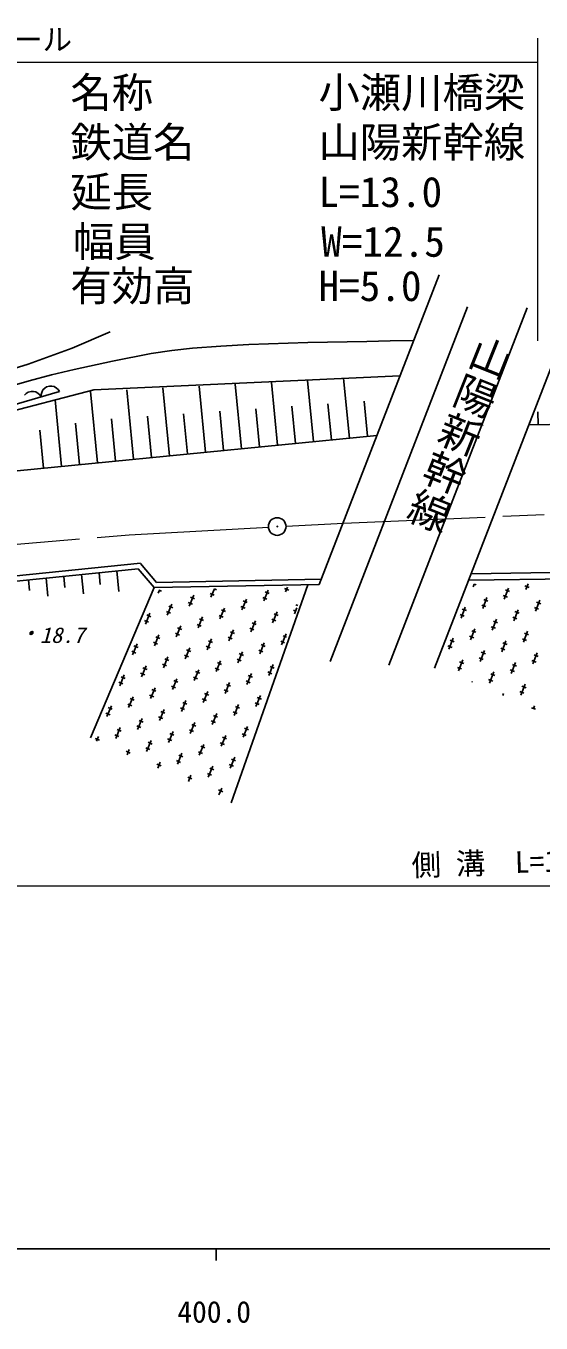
# Model space of a CAD drawing. Units: millimetres, scale not verified. Extents: x 40000 to 680000, y 20000 to 380000.
# Drawn here: x 451909 to 495518, y 198715 to 308424 of the extents above; entities that cross this region are included whole.
import ezdxf
from ezdxf.enums import TextEntityAlignment as Align

# ---------------------------------------------------------------- set-up
doc = ezdxf.new("R2010")
doc.units = ezdxf.units.MM
doc.header["$LTSCALE"] = 1000
doc.linetypes.add('CHAIN', pattern=[18.5, 12, -1.5, 3.5, -1.5])
for name, color, linetype, lineweight in [('M-BGD', 7, 'Continuous', 25), ('M-BMK', 2, 'CHAIN', 13), ('M-BMK-HTXT', 7, 'Continuous', 13), ('M-BMK-SRVR', 3, 'Continuous', 25), ('M-TTL-BAND', 7, 'Continuous', 25)]:
    doc.layers.add(name, color=color, linetype=linetype, lineweight=lineweight)
doc.styles.add('@ＭＳ ゴシック', font='')
doc.styles.add('ＭＳ ゴシック', font='')
doc.styles.get('@ＭＳ ゴシック').set_extended_font_data('@MS Gothic')
doc.styles.get('ＭＳ ゴシック').set_extended_font_data('MS Gothic')

msp = doc.modelspace()

# ---------------------------------------------------------------- linework, layer by layer
at = {"layer": 'M-BGD'}
for p, q in [((486887, 287384), (476734, 261185)), ((498580, 285275), (486503, 254112)), ((489301, 284669), (477673, 254665)), ((494329, 284568), (482621, 254355)), ((455826, 281167), (459028, 282559)), ((452095, 279831), (455826, 281167)), ((462498, 280726), (464249, 280976)), ((464249, 280976), (466017, 281167)), ((466017, 281167), (468397, 281353)), ((468397, 281353), (470780, 281478)), ((470780, 281478), (475761, 281637)), ((475761, 281637), (480755, 281743)), ((480755, 281743), (482744, 281784)), ((482744, 281784), (484733, 281825)), ((447835, 278495), (452095, 279831)), ((455991, 279368), (459239, 280077)), ((459239, 280077), (462498, 280726)), ((452182, 278401), (454079, 278914)), ((454079, 278914), (455991, 279368)), ((457669, 277652), (483574, 278833)), ((448114, 275146), (457669, 277652)), ((448322, 277288), (452182, 278401)), ((453351, 277641), (453248, 277425)), ((453496, 277784), (453351, 277641)), ((453662, 277896), (453496, 277784)), ((453905, 277966), (453662, 277896)), ((454106, 277960), (453905, 277966)), ((454305, 277916), (454106, 277960)), ((454507, 277788), (454305, 277916)), ((454645, 277662), (454507, 277788)), ((454755, 277499), (454645, 277662)), ((461024, 271771), (460445, 277658)), ((464070, 272070), (463505, 277814)), ((467116, 272370), (466565, 277969)), ((470162, 272670), (469625, 278125)), ((473208, 272970), (472686, 278280)), ((476254, 273269), (475746, 278436)), ((479301, 273569), (478806, 278591)), ((454755, 277499), (446935, 275244)), ((451932, 277333), (451787, 277190)), ((452098, 277445), (451932, 277333)), ((452341, 277515), (452098, 277445)), ((452542, 277509), (452341, 277515)), ((452741, 277465), (452542, 277509)), ((452943, 277337), (452741, 277465)), ((453081, 277211), (452943, 277337)), ((453191, 277048), (453081, 277211)), ((453202, 277246), (453191, 277048)), ((453248, 277425), (453202, 277246)), ((454932, 271171), (454379, 276789)), ((457978, 271471), (457384, 277503)), ((477778, 273419), (477477, 276476)), ((480824, 273719), (480531, 276689)), ((462547, 271921), (462204, 275410)), ((465593, 272220), (465258, 275623)), ((468639, 272520), (468313, 275836)), ((471685, 272820), (471368, 276049)), ((474731, 273120), (474422, 276263)), ((495257, 274700), (495245, 275774)), ((456455, 271321), (456109, 274838)), ((459501, 271621), (459149, 275197)), ((523895, 275030), (494478, 274691)), ((481622, 273798), (446555, 270347)), ((453409, 271021), (453091, 274246)), ((412427, 257944), (461614, 262991)), ((412466, 257495), (461422, 262519)), ((459596, 262331), (459774, 260600)), ((462766, 260920), (461422, 262519)), ((461602, 262959), (462966, 261352)), ((489591, 262081), (502326, 262289)), ((452115, 261564), (452206, 260674)), ((453611, 261717), (453768, 260185)), ((455107, 261871), (455205, 260922)), ((456604, 262024), (456771, 260392)), ((458100, 262178), (458203, 261169)), ((476734, 261185), (462766, 260920)), ((462966, 261352), (476907, 261630)), ((475760, 261166), (469295, 242711)), ((489388, 261556), (502476, 261725)), ((489858, 261210), (489767, 260976)), ((490035, 261140), (489855, 261210)), ((494426, 261252), (494234, 260758)), ((462766, 260920), (457389, 248204)), ((463219, 260699), (463115, 260450)), ((463386, 260607), (463170, 260697)), ((466110, 260283), (465725, 259360)), ((465843, 260123), (466189, 259979)), ((467846, 260277), (467500, 260422)), ((467860, 260804), (467575, 260120)), ((467882, 260804), (468039, 260739)), ((472306, 259948), (471960, 260092)), ((472420, 260713), (472035, 259790)), ((472153, 260554), (472499, 260409)), ((474156, 260708), (473810, 260852)), ((474049, 260944), (473884, 260550)), ((490935, 260078), (490573, 259146)), ((492671, 260116), (492322, 260252)), ((492766, 260884), (492404, 259952)), ((492503, 260718), (492852, 260582)), ((494502, 260922), (494152, 261058)), ((464260, 259522), (463875, 258600)), ((463993, 259363), (464339, 259218)), ((465996, 259517), (465650, 259662)), ((468720, 259193), (468335, 258270)), ((468453, 259033), (468799, 258889)), ((470456, 259188), (470110, 259332)), ((470570, 259953), (470185, 259030)), ((470303, 259793), (470649, 259649)), ((474756, 258925), (474570, 259002)), ((474855, 259205), (474645, 258700)), ((474763, 259464), (474923, 259397)), ((489105, 259272), (488743, 258340)), ((488842, 259106), (489192, 258970)), ((490841, 259310), (490491, 259446)), ((490672, 259912), (491022, 259776)), ((493572, 259053), (493210, 258121)), ((495308, 259092), (494958, 259227)), ((495402, 259860), (495040, 258927)), ((495139, 259693), (495489, 259558)), ((462296, 257997), (461950, 258141)), ((462410, 258762), (462025, 257839)), ((462143, 258603), (462489, 258458)), ((464146, 258757), (463800, 258902)), ((466870, 258433), (466485, 257510)), ((466603, 258273), (466949, 258129)), ((468606, 258427), (468260, 258572)), ((471330, 258103), (470945, 257180)), ((471063, 257943), (471409, 257799)), ((473066, 258098), (472720, 258242)), ((473180, 258863), (472795, 257940)), ((472913, 258704), (473259, 258559)), ((489011, 258504), (488661, 258640)), ((491741, 258247), (491379, 257315)), ((491478, 258081), (491828, 257946)), ((493477, 258286), (493128, 258421)), ((493309, 258887), (493658, 258752)), ((463170, 256912), (462785, 255990)), ((462903, 256753), (463249, 256608)), ((464906, 256907), (464560, 257052)), ((465020, 257672), (464635, 256750)), ((464753, 257513), (465099, 257369)), ((466756, 257667), (466410, 257812)), ((469366, 256577), (469020, 256722)), ((469480, 257343), (469095, 256420)), ((469213, 257183), (469559, 257039)), ((471216, 257338), (470870, 257482)), ((473940, 257013), (473555, 256090)), ((473673, 256854), (473978, 256726)), ((489817, 256674), (489467, 256809)), ((489911, 257441), (489549, 256509)), ((489648, 257275), (489998, 257140)), ((491647, 257480), (491297, 257615)), ((494378, 257223), (494016, 256291)), ((494115, 257057), (494464, 256921)), ((461320, 256152), (460935, 255229)), ((461053, 255993), (461399, 255848)), ((463057, 256147), (462711, 256292)), ((465780, 255823), (465395, 254900)), ((465513, 255663), (465859, 255519)), ((467517, 255817), (467170, 255962)), ((467630, 256583), (467245, 255660)), ((467363, 256423), (467709, 256279)), ((471976, 255488), (471630, 255632)), ((472090, 256253), (471705, 255330)), ((471823, 256094), (472169, 255949)), ((473811, 256254), (473480, 256392)), ((487986, 255867), (487637, 256003)), ((488081, 256635), (487719, 255703)), ((487818, 256469), (488167, 256334)), ((492453, 255649), (492103, 255785)), ((492547, 256417), (492185, 255485)), ((492285, 256251), (492634, 256115)), ((494283, 256455), (493934, 256591)), ((461207, 255387), (460861, 255531)), ((463930, 255062), (463545, 254140)), ((463663, 254903), (464009, 254759)), ((465667, 255057), (465321, 255202)), ((468390, 254733), (468005, 253810)), ((468123, 254573), (468469, 254429)), ((470127, 254728), (469781, 254872)), ((470240, 255493), (469855, 254570)), ((469973, 255333), (470319, 255189)), ((488887, 254805), (488525, 253873)), ((488624, 254639), (488973, 254503)), ((490623, 254843), (490273, 254979)), ((490717, 255611), (490355, 254679)), ((490454, 255445), (490804, 255309)), ((493354, 254587), (492991, 253655)), ((495089, 254625), (494740, 254761)), ((495184, 255393), (494822, 254461)), ((494921, 255227), (495270, 255091)), ((460230, 253542), (459845, 252619)), ((461967, 253537), (461621, 253681)), ((462080, 254302), (461695, 253380)), ((461813, 254143), (462159, 253998)), ((463817, 254297), (463471, 254442)), ((466540, 253973), (466155, 253050)), ((466273, 253813), (466619, 253669)), ((468277, 253967), (467931, 254112)), ((471000, 253643), (470615, 252720)), ((470733, 253484), (471079, 253339)), ((472737, 253638), (472391, 253782)), ((472850, 254403), (472465, 253480)), ((472583, 254244), (472929, 254099)), ((488792, 254037), (488443, 254173)), ((491523, 253781), (491161, 252849)), ((491260, 253615), (491610, 253479)), ((493259, 253819), (492909, 253955)), ((493091, 254421), (493440, 254285)), ((460117, 252777), (459771, 252921)), ((459963, 253383), (460309, 253238)), ((462841, 252452), (462455, 251530)), ((464577, 252447), (464231, 252592)), ((464690, 253212), (464305, 252290)), ((464423, 253053), (464769, 252909)), ((466427, 253207), (466081, 253352)), ((469150, 252883), (468765, 251960)), ((468883, 252723), (469229, 252579)), ((470887, 252878), (470541, 253022)), ((489693, 252975), (489673, 252924)), ((491429, 253013), (491079, 253149)), ((494160, 252756), (493797, 251824)), ((493897, 252590), (494246, 252454)), ((460991, 251692), (460605, 250769)), ((460724, 251533), (461070, 251388)), ((462727, 251687), (462381, 251832)), ((462573, 252293), (462920, 252148)), ((465451, 251363), (465065, 250440)), ((467187, 251357), (466841, 251502)), ((467300, 252123), (466915, 251200)), ((467033, 251963), (467379, 251819)), ((469037, 252118), (468691, 252262)), ((471760, 251793), (471375, 250870)), ((471493, 251634), (471839, 251489)), ((492329, 251950), (492271, 251801)), ((494065, 251988), (493715, 252124)), ((459027, 250167), (458681, 250311)), ((459141, 250932), (458755, 250009)), ((458874, 250773), (459220, 250628)), ((460877, 250927), (460531, 251071)), ((463601, 250602), (463215, 249680)), ((463334, 250443), (463680, 250299)), ((465337, 250597), (464991, 250742)), ((465184, 251203), (465530, 251059)), ((468061, 250273), (467675, 249350)), ((469797, 250268), (469451, 250412)), ((469911, 251033), (469525, 250110)), ((469643, 250873), (469990, 250729)), ((471647, 251028), (471301, 251172)), ((494703, 250760), (495052, 250624)), ((494966, 250926), (494869, 250678)), ((459901, 249082), (459515, 248159)), ((461637, 249077), (461291, 249222)), ((461751, 249842), (461365, 248920)), ((461484, 249683), (461830, 249538)), ((463487, 249837), (463141, 249982)), ((466211, 249513), (465825, 248590)), ((465944, 249353), (466290, 249209)), ((467947, 249507), (467601, 249652)), ((467794, 250113), (468140, 249969)), ((470671, 249183), (470285, 248260)), ((457784, 248163), (458130, 248018)), ((458051, 248322), (457884, 247922)), ((459787, 248317), (459441, 248461)), ((459634, 248923), (459980, 248778)), ((462511, 247992), (462126, 247070)), ((464247, 247987), (463901, 248132)), ((464361, 248753), (463975, 247830)), ((464094, 248593), (464440, 248449)), ((466097, 248747), (465751, 248892)), ((468821, 248423), (468435, 247500)), ((468554, 248263), (468900, 248119)), ((470557, 248418), (470211, 248562)), ((470404, 249024), (470750, 248879)), ((460394, 247073), (460740, 246928)), ((460661, 247232), (460475, 246787)), ((462397, 247227), (462051, 247372)), ((462244, 247833), (462590, 247689)), ((465121, 246903), (464736, 245980)), ((466857, 246897), (466511, 247042)), ((466971, 247663), (466585, 246740)), ((466704, 247503), (467050, 247359)), ((468707, 247658), (468361, 247802)), ((463004, 245983), (463350, 245839)), ((463271, 246142), (463066, 245652)), ((465007, 246137), (464661, 246282)), ((464854, 246743), (465200, 246599)), ((467731, 245813), (467346, 244890)), ((469467, 245808), (469121, 245952)), ((469581, 246573), (469196, 245650)), ((469314, 246413), (469660, 246269)), ((465614, 244893), (465960, 244749)), ((465881, 245053), (465658, 244518)), ((467617, 245047), (467271, 245192)), ((467464, 245653), (467810, 245509)), ((468224, 243803), (468570, 243659)), ((468491, 243963), (468249, 243383))]:
    msp.add_line(p, q, dxfattribs=at)
msp.add_circle((473179, 266086), 22.5, dxfattribs=at)
at = {"layer": 'M-BMK'}
for p, q in [((478797, 266378), (507476, 267597)), ((460637, 265380), (472431, 266028)), ((473929, 266111), (478797, 266378)), ((444496, 264034), (460637, 265380))]:
    msp.add_line(p, q, dxfattribs=at)
at = {"layer": 'M-BMK-HTXT'}
for p, q in [((495201, 307400), (495201, 281797)), ((401254, 305373), (495201, 305373)), ((409562, 235694), (574640, 235694))]:
    msp.add_line(p, q, dxfattribs=at)
at = {"layer": 'M-BMK-SRVR'}
msp.add_circle((473179, 266086), 746, dxfattribs=at)
at = {"layer": 'M-TTL-BAND'}
for p, q in [((40000, 205000), (579000, 205000)), ((468000, 205000), (468000, 204000))]:
    msp.add_line(p, q, dxfattribs=at)

# ---------------------------------------------------------------- texts
at = {"layer": 'M-BGD', "style": 'ＭＳ ゴシック'}
for s, p in [('名称\u3000\u3000\u3000\u3000小瀬川橋梁', (455671, 300744)), ('鉄道名\u3000\u3000\u3000山陽新幹線', (455671, 296540)), ('延長\u3000\u3000\u3000\u3000L=13.0', (455671, 292335)), ('幅員\u3000\u3000\u3000\u3000W=12.5', (455900, 288131)), ('有効高\u3000\u3000\u3000H=5.0', (455671, 284385))]:
    msp.add_text(s, height=2566, dxfattribs=at).set_placement(p, align=Align.BOTTOM_LEFT)
at = {"layer": 'M-BGD', "style": '@ＭＳ ゴシック'}
msp.add_text('山陽新幹線', height=2566, rotation=248.3, dxfattribs=at).set_placement((489978, 282809), align=Align.BOTTOM_LEFT)
at = {"layer": 'M-BGD', "style": 'ＭＳ ゴシック', "oblique": 15}
msp.add_text('・', height=1320, dxfattribs=at).set_placement((451298, 256000), align=Align.BOTTOM_LEFT)
at = {"layer": 'M-BGD', "style": 'ＭＳ ゴシック', "oblique": 15, "width": 1.05}
msp.add_text('18.7', height=1320, dxfattribs=at).set_placement((453092, 255843), align=Align.BOTTOM_LEFT)
at = {"layer": 'M-BMK-HTXT', "style": 'ＭＳ ゴシック'}
msp.add_text('ガードレール', height=1833, dxfattribs=at).set_placement((440815, 305814), align=Align.BOTTOM_LEFT)
msp.add_text('側 溝\u3000L=163.0', height=1833, rotation=1.7, dxfattribs=at).set_placement((484596, 235973), align=Align.BOTTOM_LEFT)
at = {"layer": 'M-TTL-BAND', "style": 'ＭＳ ゴシック'}
msp.add_text('400.0', height=1833, dxfattribs=at).set_placement((467844, 198195), align=Align.BOTTOM_CENTER)

doc.saveas('drawing.dxf')
